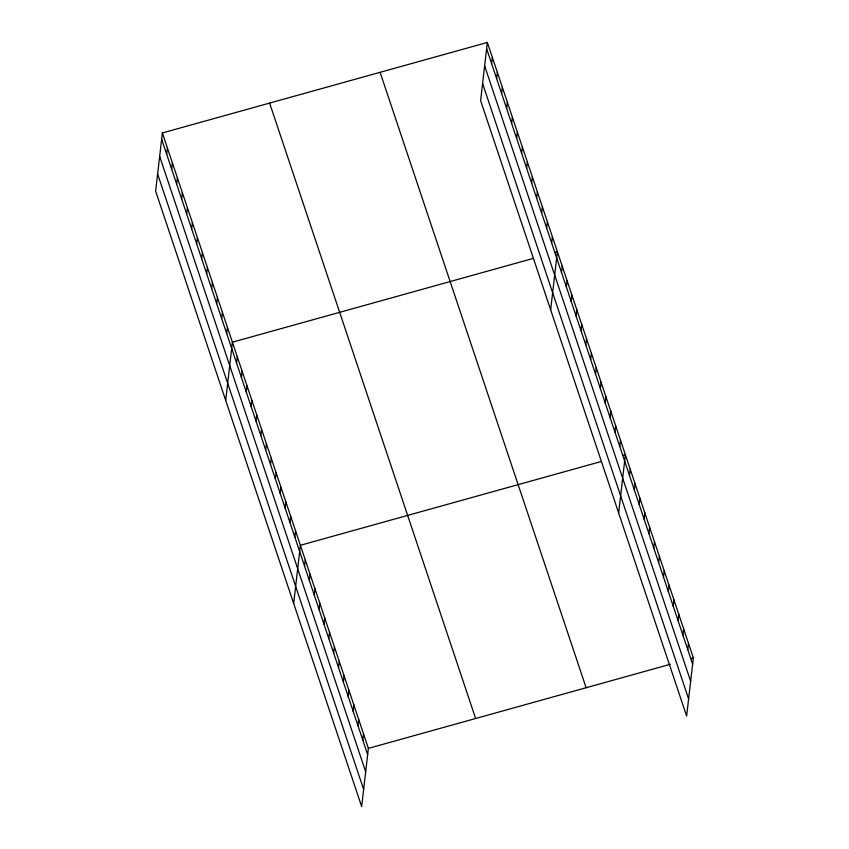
<?xml version="1.0" encoding="UTF-8"?>
<svg xmlns="http://www.w3.org/2000/svg" width="849" height="849" viewBox="0 0 849 849"><rect width="100%" height="100%" fill="white"/><g stroke="black" fill="none" stroke-linecap="round" stroke-linejoin="round"><path stroke-width="1.27" d="M162.371 132.953L155.643 191.131L361.653 806.55L368.381 748.372L162.371 132.953L487.347 42.45L693.357 657.869L686.629 716.047L480.619 100.628L487.347 42.45M166.659 154.168L167.38 147.896M171.657 169.11L172.379 162.849M176.656 184.063L177.388 177.791M181.665 199.006L182.386 192.734M186.663 213.948L187.396 207.676M191.672 228.89L192.394 222.629M196.671 243.843L197.393 237.571M201.68 258.786L202.402 252.514M206.678 273.728L207.4 267.467M211.677 288.681L212.409 282.409M216.686 303.624L217.408 297.352M221.685 318.566L222.417 312.305M226.694 333.519L227.415 327.247M225.685 400.378L232.414 342.189L533.13 258.446M236.553 362.969L237.274 356.697M241.403 377.476L242.135 371.204M246.263 391.983L246.985 385.711M251.113 406.491L251.845 400.219M255.974 420.998L256.695 414.726M260.834 435.495L261.556 429.233M265.684 450.002L266.406 443.74M270.544 464.509L271.266 458.248M275.394 479.016L276.127 472.755M280.255 493.524L280.977 487.252M285.105 508.031L285.837 501.759M289.965 522.538L290.687 516.266M294.826 537.046L295.548 530.774M293.669 603.459L300.397 545.281L601.113 461.538M304.536 566.06L305.258 559.788M309.386 580.567L310.118 574.295M314.247 595.064L314.968 588.803M319.097 609.571L319.829 603.31M323.957 624.079L324.679 617.817M328.818 638.586L329.539 632.314M333.668 653.093L334.389 646.821M338.528 667.601L339.25 661.329M343.378 682.108L344.11 675.836M348.239 696.615L348.96 690.343M353.088 711.122L353.821 704.85M357.949 725.63L358.671 719.358M362.81 740.126L363.531 733.865M491.624 63.664L492.346 57.392M496.623 78.607L497.355 72.345M501.632 93.56L502.353 87.288M506.63 108.502L507.362 102.23M511.639 123.445L512.361 117.183M516.638 138.398L517.37 132.126M521.647 153.34L522.368 147.068M526.645 168.282L527.367 162.021M531.644 183.235L532.376 176.963M536.653 198.178L537.375 191.906M541.651 213.12L542.384 206.859M546.66 228.073L547.382 221.801M551.659 243.016L552.391 236.744M550.661 309.874L557.39 251.697L554.832 252.408M561.518 272.465L562.25 266.193M566.379 286.973L567.1 280.701M571.228 301.48L571.961 295.208M576.089 315.987L576.811 309.715M580.939 330.494L581.671 324.222M585.799 345.002L586.521 338.73M590.66 359.509L591.382 353.237M595.51 374.006L596.242 367.744M600.37 388.513L601.092 382.252M605.22 403.02L605.953 396.759M610.081 417.528L610.802 411.256M614.931 432.035L615.663 425.763M619.791 446.542L620.513 440.27M618.645 512.955L625.373 454.777L622.816 455.488M629.502 475.557L630.234 469.285M634.362 490.064L635.084 483.792M639.212 504.571L639.944 498.299M644.073 519.068L644.794 512.807M648.923 533.575L649.655 527.314M653.783 548.083L654.505 541.821M658.644 562.59L659.365 556.318M663.494 577.097L664.215 570.825M668.354 591.604L669.076 585.332M673.204 606.112L673.936 599.84M678.064 620.619L678.786 614.347M682.914 635.126L683.647 628.854M687.775 649.634L688.497 643.362M368.381 748.372L670.381 664.268M690.799 658.58L693.357 657.869M486.626 48.722L692.635 664.13M484.641 65.851L690.651 681.269M482.593 83.499L688.603 698.918M380.108 72.314L586.118 687.732M269.621 103.09L475.631 718.498M161.65 139.225L367.659 754.634M159.665 156.354L365.675 771.773M157.627 174.003L363.637 789.421"/></g></svg>
